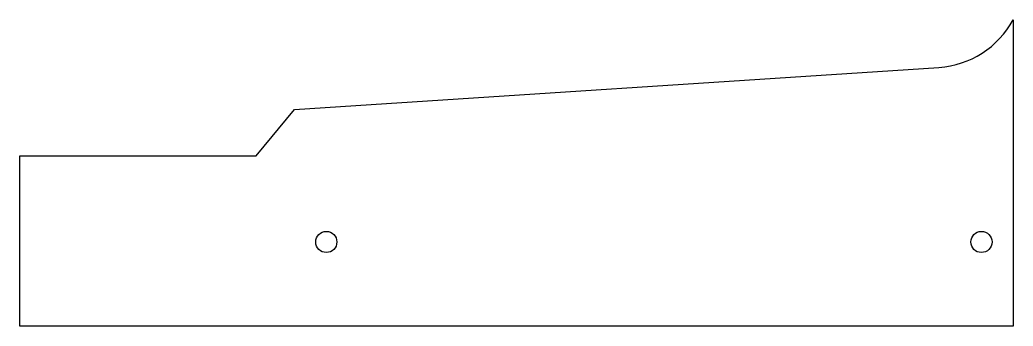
# Model space of a CAD drawing. Header units: millimetres. Extents: x -300 to -206, y 48.5 to 77.5.
import ezdxf

# ---------------------------------------------------------------- set-up
doc = ezdxf.new("R2010")
doc.units = ezdxf.units.MM
doc.layers.get('0').update_dxf_attribs({"linetype": 'CONTINUOUS'})

msp = doc.modelspace()

# ---------------------------------------------------------------- linework, layer by layer
msp.add_lwpolyline([(-277.641, 64.624), (-274, 69), (-213.019, 73.005, 0.258058), (-206, 77.511), (-206, 48.479), (-300, 48.479), (-300, 64.624)], format="xyb", close=True)
for centre in [(-271, 56.458), (-209, 56.458)]:
    msp.add_circle(centre, 1)

doc.saveas('drawing.dxf')
